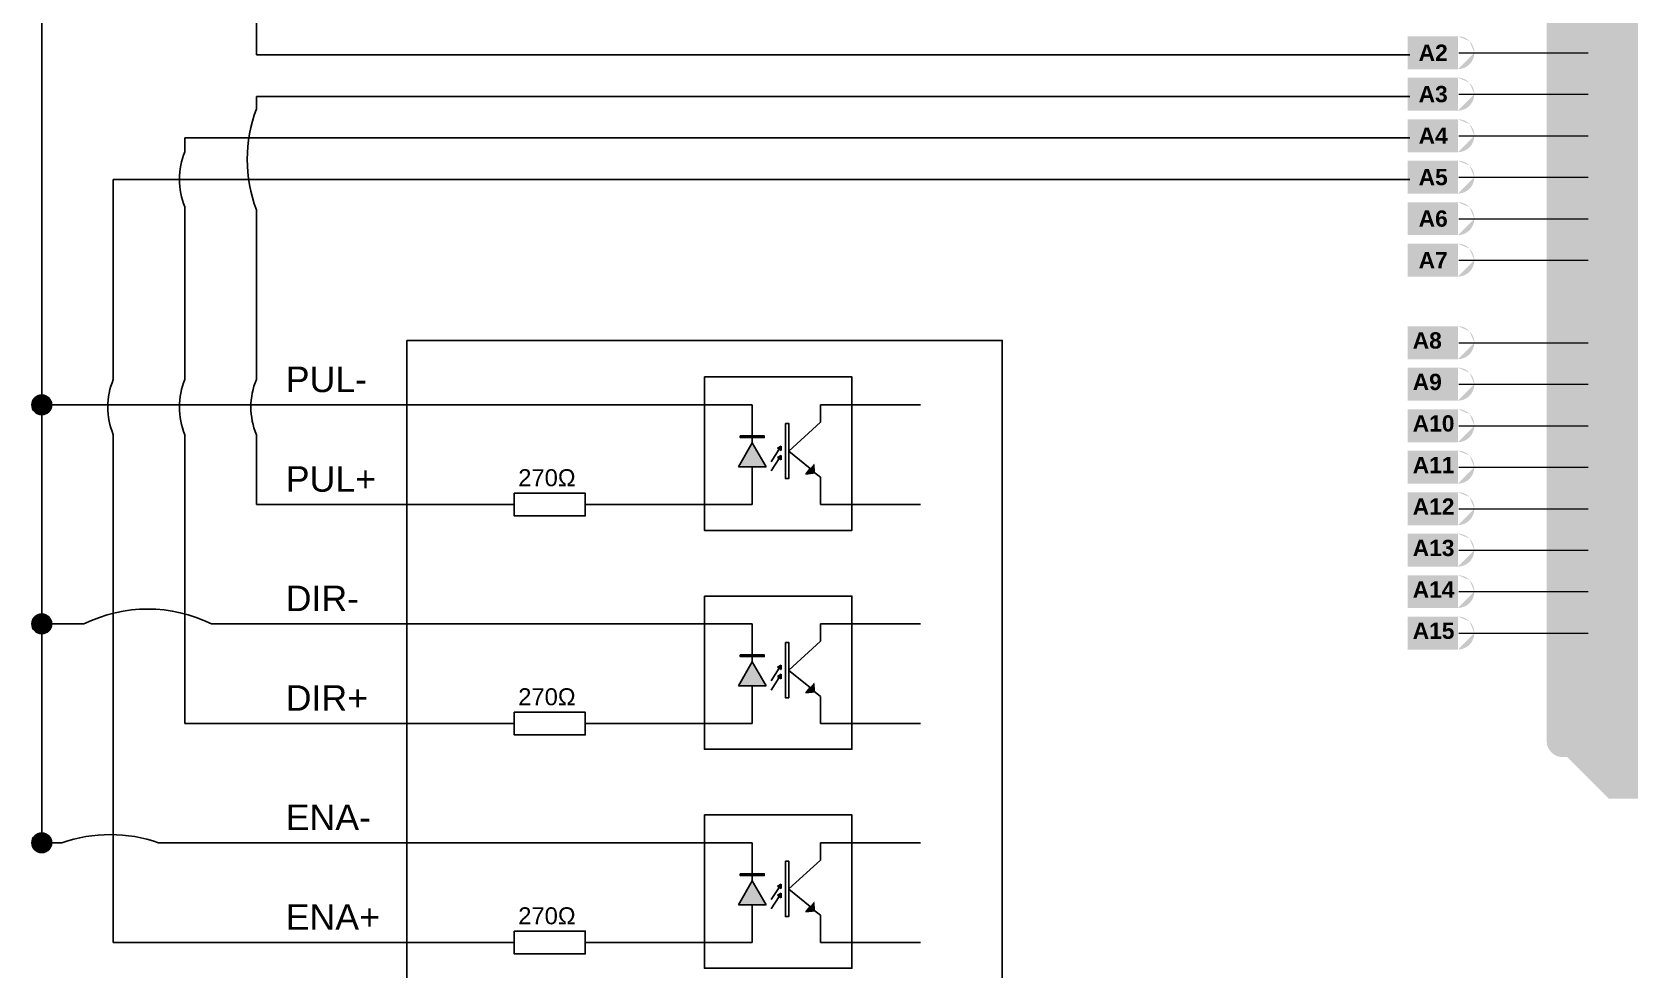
# Model space of a CAD drawing. Header units: millimetres. Extents: x 1 to 623, y -49 to 60.
# Drawn here: x 332.87 to 343.91, y 16.22 to 22.7 of the extents above; entities that cross this region are included whole.
import ezdxf

# ---------------------------------------------------------------- set-up
doc = ezdxf.new("R2010")
doc.units = ezdxf.units.MM
doc.header["$LTSCALE"] = 0.1
doc.layers.add('PDF6_Geometry', color=7, linetype='Continuous')
doc.layers.add('PDF6_Solid Fills', color=7, linetype='Continuous', true_color=0x8b8f90)
doc.layers.add('PDF6_Text', color=7, linetype='Continuous', true_color=0xffffff)
doc.styles.add('PDF RobotoMono Bold', font='arialbd.ttf')
doc.styles.get("Standard").update_dxf_attribs({"font": 'arial.ttf'})

# ---------------------------------------------------------------- blocks, each defined once
blk = doc.blocks.new('ARDUINO')
at = {"layer": 'PDF6_Solid Fills', "lineweight": 20, "true_color": 0x017481, "transparency": 33554559}
blk.add_hatch(color=136, dxfattribs=at).paths.add_polyline_path([(367.338, 17.415), (363.469, 17.415), (363.182, 17.702), (363.152, 17.702), (363.14, 17.702), (363.13, 17.704), (363.119, 17.706), (363.108, 17.71), (363.098, 17.715), (363.089, 17.72), (363.08, 17.727), (363.072, 17.735), (363.065, 17.743), (363.058, 17.752), (363.052, 17.761), (363.047, 17.771), (363.043, 17.782), (363.041, 17.792), (363.04, 17.803), (363.039, 17.814), (363.039, 28.767), (363.04, 28.778), (363.041, 28.789), (363.043, 28.8), (363.047, 28.81), (363.052, 28.821), (363.058, 28.83), (363.065, 28.839), (363.072, 28.847), (363.08, 28.855), (363.089, 28.861), (363.098, 28.867), (363.108, 28.871), (363.119, 28.875), (363.13, 28.878), (363.14, 28.88), (363.152, 28.88), (368.946, 28.88), (368.957, 28.88), (368.968, 28.878), (368.978, 28.875), (368.989, 28.871), (368.999, 28.867), (369.008, 28.861), (369.017, 28.855), (369.026, 28.847), (369.033, 28.839), (369.04, 28.83), (369.045, 28.821), (369.05, 28.81), (369.054, 28.8), (369.056, 28.789), (369.058, 28.778), (369.058, 28.767), (369.058, 28.767), (369.058, 18.559), (369.058, 18.559), (369.058, 17.811), (369.058, 17.8), (369.056, 17.789), (369.054, 17.779), (369.05, 17.768), (369.045, 17.758), (369.04, 17.749), (369.033, 17.74), (369.026, 17.731), (369.017, 17.724), (369.008, 17.717), (368.999, 17.712), (368.989, 17.707), (368.978, 17.703), (368.968, 17.701), (368.957, 17.699), (368.946, 17.699), (367.622, 17.699)])
at = {"layer": 'PDF6_Solid Fills', "lineweight": 20, "transparency": 33554559}
h = blk.add_hatch(color=7, dxfattribs=at)
h.paths.add_polyline_path([(362.425, 22.46, 0.412396), (362.539, 22.574)], flags=0)
h.paths.add_polyline_path([(362.425, 22.46), (362.079, 22.46), (362.079, 22.688), (362.425, 22.688)], flags=0)
h.paths.add_polyline_path([(362.506, 22.654, 0.20006), (362.425, 22.688)], flags=0)
h.paths.add_polyline_path([(362.539, 22.574, 0.197604), (362.506, 22.654)], flags=0)
at = {"layer": 'PDF6_Solid Fills', "lineweight": 20, "true_color": 0x8a7867, "transparency": 33554559}
for points in [[(363.397, 22.502), (363.397, 22.645), (363.397, 22.645), (363.254, 22.645), (363.254, 22.645), (363.254, 22.502), (363.254, 22.502)], [(363.397, 22.215), (363.397, 22.358), (363.397, 22.358), (363.254, 22.358), (363.254, 22.358), (363.254, 22.215), (363.254, 22.215)], [(363.397, 21.928), (363.397, 22.071), (363.397, 22.071), (363.254, 22.071), (363.254, 22.071), (363.254, 21.928), (363.254, 21.928)], [(363.397, 21.641), (363.397, 21.784), (363.397, 21.784), (363.254, 21.784), (363.254, 21.784), (363.254, 21.641), (363.254, 21.641)], [(363.397, 21.354), (363.397, 21.497), (363.397, 21.497), (363.254, 21.497), (363.254, 21.497), (363.254, 21.354), (363.254, 21.354)], [(363.397, 21.067), (363.397, 21.21), (363.397, 21.21), (363.254, 21.21), (363.254, 21.21), (363.254, 21.067), (363.254, 21.067)], [(363.397, 20.496), (363.397, 20.64), (363.397, 20.64), (363.254, 20.64), (363.254, 20.64), (363.254, 20.496), (363.254, 20.496)], [(363.397, 20.209), (363.397, 20.353), (363.397, 20.353), (363.254, 20.353), (363.254, 20.353), (363.254, 20.209), (363.254, 20.209)], [(363.397, 19.922), (363.397, 20.066), (363.397, 20.066), (363.254, 20.066), (363.254, 20.066), (363.254, 19.922), (363.254, 19.922)], [(363.397, 19.636), (363.397, 19.779), (363.397, 19.779), (363.254, 19.779), (363.254, 19.779), (363.254, 19.636), (363.254, 19.636)], [(363.397, 19.349), (363.397, 19.492), (363.397, 19.492), (363.254, 19.492), (363.254, 19.492), (363.254, 19.349), (363.254, 19.349)], [(363.397, 19.062), (363.397, 19.205), (363.397, 19.205), (363.254, 19.205), (363.254, 19.205), (363.254, 19.062), (363.254, 19.062)], [(363.397, 18.775), (363.397, 18.918), (363.397, 18.918), (363.254, 18.918), (363.254, 18.918), (363.254, 18.775), (363.254, 18.775)], [(363.397, 18.488), (363.397, 18.631), (363.397, 18.631), (363.254, 18.631), (363.254, 18.631), (363.254, 18.488), (363.254, 18.488)]]:
    blk.add_hatch(color=8, dxfattribs=at).paths.add_polyline_path(points)
at = {"layer": 'PDF6_Solid Fills', "lineweight": 20, "transparency": 33554559}
h = blk.add_hatch(color=7, dxfattribs=at)
h.paths.add_polyline_path([(362.425, 22.173, 0.412396), (362.539, 22.287)], flags=0)
h.paths.add_polyline_path([(362.425, 22.173), (362.079, 22.173), (362.079, 22.401), (362.425, 22.401)], flags=0)
h.paths.add_polyline_path([(362.506, 22.367, 0.20006), (362.425, 22.401)], flags=0)
h.paths.add_polyline_path([(362.539, 22.287, 0.197604), (362.506, 22.367)], flags=0)
h = blk.add_hatch(color=7, dxfattribs=at)
h.paths.add_polyline_path([(362.425, 21.886, 0.412396), (362.539, 22)], flags=0)
h.paths.add_polyline_path([(362.425, 21.886), (362.079, 21.886), (362.079, 22.114), (362.425, 22.114)], flags=0)
h.paths.add_polyline_path([(362.506, 22.08, 0.20006), (362.425, 22.114)], flags=0)
h.paths.add_polyline_path([(362.539, 22, 0.197604), (362.506, 22.08)], flags=0)
h = blk.add_hatch(color=7, dxfattribs=at)
h.paths.add_polyline_path([(362.425, 21.599, 0.412396), (362.539, 21.713)], flags=0)
h.paths.add_polyline_path([(362.425, 21.599), (362.079, 21.599), (362.079, 21.827), (362.425, 21.827)], flags=0)
h.paths.add_polyline_path([(362.506, 21.793, 0.20006), (362.425, 21.827)], flags=0)
h.paths.add_polyline_path([(362.539, 21.713, 0.197604), (362.506, 21.793)], flags=0)
h = blk.add_hatch(color=7, dxfattribs=at)
h.paths.add_polyline_path([(362.425, 21.312, 0.412396), (362.539, 21.426)], flags=0)
h.paths.add_polyline_path([(362.425, 21.312), (362.079, 21.312), (362.079, 21.54), (362.425, 21.54)], flags=0)
h.paths.add_polyline_path([(362.506, 21.506, 0.20006), (362.425, 21.54)], flags=0)
h.paths.add_polyline_path([(362.539, 21.426, 0.197604), (362.506, 21.506)], flags=0)
h = blk.add_hatch(color=7, dxfattribs=at)
h.paths.add_polyline_path([(362.425, 21.025, 0.412396), (362.539, 21.139)], flags=0)
h.paths.add_polyline_path([(362.425, 21.025), (362.079, 21.025), (362.079, 21.253), (362.425, 21.253)], flags=0)
h.paths.add_polyline_path([(362.506, 21.219, 0.20006), (362.425, 21.253)], flags=0)
h.paths.add_polyline_path([(362.539, 21.139, 0.197604), (362.506, 21.219)], flags=0)
h = blk.add_hatch(color=7, dxfattribs=at)
h.paths.add_polyline_path([(362.425, 20.454, 0.412396), (362.539, 20.568)], flags=0)
h.paths.add_polyline_path([(362.425, 20.454), (362.079, 20.454), (362.079, 20.682), (362.425, 20.682)], flags=0)
h.paths.add_polyline_path([(362.506, 20.648, 0.20006), (362.425, 20.682)], flags=0)
h.paths.add_polyline_path([(362.539, 20.568, 0.197604), (362.506, 20.648)], flags=0)
h = blk.add_hatch(color=7, dxfattribs=at)
h.paths.add_polyline_path([(362.425, 20.167, 0.412396), (362.539, 20.281)], flags=0)
h.paths.add_polyline_path([(362.425, 20.167), (362.079, 20.167), (362.079, 20.395), (362.425, 20.395)], flags=0)
h.paths.add_polyline_path([(362.506, 20.361, 0.20006), (362.425, 20.395)], flags=0)
h.paths.add_polyline_path([(362.539, 20.281, 0.197604), (362.506, 20.361)], flags=0)
h = blk.add_hatch(color=7, dxfattribs=at)
h.paths.add_polyline_path([(362.425, 19.88, 0.412396), (362.539, 19.994)], flags=0)
h.paths.add_polyline_path([(362.425, 19.88), (362.079, 19.88), (362.079, 20.108), (362.425, 20.108)], flags=0)
h.paths.add_polyline_path([(362.506, 20.075, 0.20006), (362.425, 20.108)], flags=0)
h.paths.add_polyline_path([(362.539, 19.994, 0.197604), (362.506, 20.075)], flags=0)
h = blk.add_hatch(color=7, dxfattribs=at)
h.paths.add_polyline_path([(362.425, 19.593, 0.412396), (362.539, 19.707)], flags=0)
h.paths.add_polyline_path([(362.425, 19.593), (362.079, 19.593), (362.079, 19.821), (362.425, 19.821)], flags=0)
h.paths.add_polyline_path([(362.506, 19.788, 0.20006), (362.425, 19.821)], flags=0)
h.paths.add_polyline_path([(362.539, 19.707, 0.197604), (362.506, 19.788)], flags=0)
h = blk.add_hatch(color=7, dxfattribs=at)
h.paths.add_polyline_path([(362.425, 19.306, 0.412396), (362.539, 19.42)], flags=0)
h.paths.add_polyline_path([(362.425, 19.306), (362.079, 19.306), (362.079, 19.534), (362.425, 19.534)], flags=0)
h.paths.add_polyline_path([(362.506, 19.501, 0.20006), (362.425, 19.534)], flags=0)
h.paths.add_polyline_path([(362.539, 19.42, 0.197604), (362.506, 19.501)], flags=0)
h = blk.add_hatch(color=7, dxfattribs=at)
h.paths.add_polyline_path([(362.425, 19.019, 0.412396), (362.539, 19.133)], flags=0)
h.paths.add_polyline_path([(362.425, 19.019), (362.079, 19.019), (362.079, 19.247), (362.425, 19.247)], flags=0)
h.paths.add_polyline_path([(362.506, 19.214, 0.20006), (362.425, 19.247)], flags=0)
h.paths.add_polyline_path([(362.539, 19.133, 0.197604), (362.506, 19.214)], flags=0)
h = blk.add_hatch(color=7, dxfattribs=at)
h.paths.add_polyline_path([(362.425, 18.733, 0.412396), (362.539, 18.847)], flags=0)
h.paths.add_polyline_path([(362.425, 18.733), (362.079, 18.733), (362.079, 18.96), (362.425, 18.96)], flags=0)
h.paths.add_polyline_path([(362.506, 18.927, 0.20006), (362.425, 18.96)], flags=0)
h.paths.add_polyline_path([(362.539, 18.847, 0.197604), (362.506, 18.927)], flags=0)
h = blk.add_hatch(color=7, dxfattribs=at)
h.paths.add_polyline_path([(362.425, 18.446, 0.412396), (362.539, 18.56)], flags=0)
h.paths.add_polyline_path([(362.425, 18.446), (362.079, 18.446), (362.079, 18.674), (362.425, 18.674)], flags=0)
h.paths.add_polyline_path([(362.506, 18.64, 0.20006), (362.425, 18.674)], flags=0)
h.paths.add_polyline_path([(362.539, 18.56, 0.197604), (362.506, 18.64)], flags=0)
at = {"layer": 'PDF6_Solid Fills', "lineweight": 20, "true_color": 0xffffff, "transparency": 33554559}
blk.add_hatch(color=7, dxfattribs=at).paths.add_polyline_path([(363.325, 17.808, 0.414282), (363.506, 17.988), (363.506, 17.988, 0.414187), (363.325, 18.169), (363.325, 18.169, 0.414071), (363.145, 17.988), (363.145, 17.988, 0.414166)])
at = {"layer": 'PDF6_Geometry', "color": 7, "lineweight": 20, "true_color": 0xffffff}
for points in [[(362.431, 22.574), (363.326, 22.574)], [(362.431, 22.287), (363.326, 22.287)], [(362.431, 22), (363.326, 22)], [(362.431, 21.713), (363.326, 21.713)], [(362.431, 21.426), (363.326, 21.426)], [(362.431, 21.139), (363.326, 21.139)], [(362.431, 20.568), (363.326, 20.568)], [(362.431, 20.281), (363.326, 20.281)], [(362.431, 19.994), (363.326, 19.994)], [(362.431, 19.707), (363.326, 19.707)], [(362.431, 19.42), (363.326, 19.42)], [(362.431, 19.134), (363.326, 19.134)], [(362.431, 18.847), (363.326, 18.847)], [(362.431, 18.56), (363.326, 18.56)]]:
    blk.add_lwpolyline(points, dxfattribs=at)
at = {"layer": 'PDF6_Geometry', "color": 9, "lineweight": 20, "true_color": 0xbcc6c6}
for points in [[(362.431, 22.574), (363.326, 22.574)], [(362.431, 22.287), (363.326, 22.287)], [(362.431, 22), (363.326, 22)], [(362.431, 21.713), (363.326, 21.713)], [(362.431, 21.426), (363.326, 21.426)], [(362.431, 21.139), (363.326, 21.139)], [(362.431, 20.568), (363.326, 20.568)], [(362.431, 20.281), (363.326, 20.281)], [(362.431, 19.994), (363.326, 19.994)], [(362.431, 19.707), (363.326, 19.707)], [(362.431, 19.42), (363.326, 19.42)], [(362.431, 19.134), (363.326, 19.134)], [(362.431, 18.847), (363.326, 18.847)], [(362.431, 18.56), (363.326, 18.56)]]:
    blk.add_lwpolyline(points, dxfattribs=at)
at = {"layer": 'PDF6_Solid Fills', "color": 28, "lineweight": 20, "true_color": 0x11100d, "transparency": 33554559}
for points in [[(363.469, 22.717), (363.182, 22.717), (363.469, 22.43), (363.182, 22.43)], [(363.469, 22.717), (363.182, 22.717), (363.469, 22.43), (363.182, 22.43)], [(363.469, 22.43), (363.182, 22.43), (363.469, 22.143), (363.182, 22.143)], [(363.469, 22.43), (363.182, 22.43), (363.469, 22.143), (363.182, 22.143)], [(363.469, 22.143), (363.182, 22.143), (363.469, 21.856), (363.182, 21.856)], [(363.469, 22.143), (363.182, 22.143), (363.469, 21.856), (363.182, 21.856)], [(363.469, 21.856), (363.182, 21.856), (363.469, 21.569), (363.182, 21.569)], [(363.469, 21.856), (363.182, 21.856), (363.469, 21.569), (363.182, 21.569)], [(363.469, 21.569), (363.182, 21.569), (363.469, 21.282), (363.182, 21.282)], [(363.469, 21.569), (363.182, 21.569), (363.469, 21.282), (363.182, 21.282)], [(363.469, 21.282), (363.182, 21.282), (363.469, 20.995), (363.182, 20.995)], [(363.469, 21.282), (363.182, 21.282), (363.469, 20.995), (363.182, 20.995)], [(363.469, 20.682), (363.182, 20.682), (363.469, 21.025), (363.182, 21.025)], [(363.469, 20.711), (363.182, 20.711), (363.469, 20.425), (363.182, 20.425)], [(363.469, 20.711), (363.182, 20.711), (363.469, 20.425), (363.182, 20.425)], [(363.469, 20.424), (363.182, 20.424), (363.469, 20.138), (363.182, 20.138)], [(363.469, 20.424), (363.182, 20.424), (363.469, 20.138), (363.182, 20.138)], [(363.469, 20.137), (363.182, 20.137), (363.469, 19.851), (363.182, 19.851)], [(363.469, 20.137), (363.182, 20.137), (363.469, 19.851), (363.182, 19.851)], [(363.469, 19.851), (363.182, 19.851), (363.469, 19.564), (363.182, 19.564)], [(363.469, 19.851), (363.182, 19.851), (363.469, 19.564), (363.182, 19.564)], [(363.469, 19.564), (363.182, 19.564), (363.469, 19.277), (363.182, 19.277)], [(363.469, 19.564), (363.182, 19.564), (363.469, 19.277), (363.182, 19.277)], [(363.469, 19.277), (363.182, 19.277), (363.469, 18.99), (363.182, 18.99)], [(363.469, 19.277), (363.182, 19.277), (363.469, 18.99), (363.182, 18.99)], [(363.469, 18.99), (363.182, 18.99), (363.469, 18.703), (363.182, 18.703)], [(363.469, 18.99), (363.182, 18.99), (363.469, 18.703), (363.182, 18.703)], [(363.469, 18.703), (363.182, 18.703), (363.469, 18.416), (363.182, 18.416)], [(363.469, 18.703), (363.182, 18.703), (363.469, 18.416), (363.182, 18.416)]]:
    blk.add_solid(points, dxfattribs=at)
at = {"layer": 'PDF6_Solid Fills', "color": 32, "lineweight": 20, "true_color": 0xe5540f, "transparency": 33554559}
for points in [[(363.469, 22.717), (363.182, 22.717), (363.469, 22.43), (363.182, 22.43)], [(363.469, 22.717), (363.182, 22.717), (363.469, 22.43), (363.182, 22.43)], [(363.469, 22.43), (363.182, 22.43), (363.469, 22.143), (363.182, 22.143)], [(363.469, 22.43), (363.182, 22.43), (363.469, 22.143), (363.182, 22.143)], [(363.469, 22.143), (363.182, 22.143), (363.469, 21.856), (363.182, 21.856)], [(363.469, 22.143), (363.182, 22.143), (363.469, 21.856), (363.182, 21.856)], [(363.469, 21.856), (363.182, 21.856), (363.469, 21.569), (363.182, 21.569)], [(363.469, 21.856), (363.182, 21.856), (363.469, 21.569), (363.182, 21.569)], [(363.469, 21.569), (363.182, 21.569), (363.469, 21.282), (363.182, 21.282)], [(363.469, 21.569), (363.182, 21.569), (363.469, 21.282), (363.182, 21.282)], [(363.469, 21.282), (363.182, 21.282), (363.469, 20.995), (363.182, 20.995)], [(363.469, 21.282), (363.182, 21.282), (363.469, 20.995), (363.182, 20.995)], [(363.469, 20.711), (363.182, 20.711), (363.469, 20.425), (363.182, 20.425)], [(363.469, 20.711), (363.182, 20.711), (363.469, 20.425), (363.182, 20.425)], [(363.469, 20.424), (363.182, 20.424), (363.469, 20.138), (363.182, 20.138)], [(363.469, 20.424), (363.182, 20.424), (363.469, 20.138), (363.182, 20.138)], [(363.469, 20.137), (363.182, 20.137), (363.469, 19.851), (363.182, 19.851)], [(363.469, 20.137), (363.182, 20.137), (363.469, 19.851), (363.182, 19.851)], [(363.469, 19.851), (363.182, 19.851), (363.469, 19.564), (363.182, 19.564)], [(363.469, 19.851), (363.182, 19.851), (363.469, 19.564), (363.182, 19.564)], [(363.469, 19.564), (363.182, 19.564), (363.469, 19.277), (363.182, 19.277)], [(363.469, 19.564), (363.182, 19.564), (363.469, 19.277), (363.182, 19.277)], [(363.469, 19.277), (363.182, 19.277), (363.469, 18.99), (363.182, 18.99)], [(363.469, 19.277), (363.182, 19.277), (363.469, 18.99), (363.182, 18.99)], [(363.469, 18.99), (363.182, 18.99), (363.469, 18.703), (363.182, 18.703)], [(363.469, 18.99), (363.182, 18.99), (363.469, 18.703), (363.182, 18.703)], [(363.469, 18.703), (363.182, 18.703), (363.469, 18.416), (363.182, 18.416)], [(363.469, 18.703), (363.182, 18.703), (363.469, 18.416), (363.182, 18.416)]]:
    blk.add_solid(points, dxfattribs=at)
at = {"layer": 'PDF6_Solid Fills', "color": 136, "lineweight": 20, "true_color": 0x017481, "transparency": 33554559}
for points in [[(363.469, 22.717), (363.182, 22.717), (363.469, 22.43), (363.182, 22.43)], [(363.469, 22.43), (363.182, 22.43), (363.469, 22.143), (363.182, 22.143)], [(363.469, 22.143), (363.182, 22.143), (363.469, 21.856), (363.182, 21.856)], [(363.469, 21.856), (363.182, 21.856), (363.469, 21.569), (363.182, 21.569)], [(363.469, 21.569), (363.182, 21.569), (363.469, 21.282), (363.182, 21.282)], [(363.469, 21.282), (363.182, 21.282), (363.469, 20.995), (363.182, 20.995)], [(363.469, 20.711), (363.182, 20.711), (363.469, 20.425), (363.182, 20.425)], [(363.469, 20.424), (363.182, 20.424), (363.469, 20.138), (363.182, 20.138)], [(363.469, 20.137), (363.182, 20.137), (363.469, 19.851), (363.182, 19.851)], [(363.469, 19.851), (363.182, 19.851), (363.469, 19.564), (363.182, 19.564)], [(363.469, 19.564), (363.182, 19.564), (363.469, 19.277), (363.182, 19.277)], [(363.469, 19.277), (363.182, 19.277), (363.469, 18.99), (363.182, 18.99)], [(363.469, 18.99), (363.182, 18.99), (363.469, 18.703), (363.182, 18.703)], [(363.469, 18.703), (363.182, 18.703), (363.469, 18.416), (363.182, 18.416)]]:
    blk.add_solid(points, dxfattribs=at)
at = {"layer": 'PDF6_Text', "color": 32, "lineweight": 20, "true_color": 0xd35400, "char_height": 0.1126, "attachment_point": 4, "style": 'PDF RobotoMono Bold'}
for s, insert in [('A2', (362.154, 22.574)), ('A3', (362.154, 22.287)), ('A4', (362.154, 22)), ('A5', (362.154, 21.713)), ('A6', (362.154, 21.426)), ('A7', (362.154, 21.139)), ('A8', (362.113, 20.583)), ('A9 ', (362.113, 20.296)), ('A10', (362.113, 20.009)), ('A11', (362.113, 19.722)), ('A12', (362.113, 19.435)), ('A13', (362.113, 19.148)), ('A14', (362.113, 18.861)), ('A15', (362.113, 18.575))]:
    blk.add_mtext(s, dxfattribs=dict(at, insert=insert))

msp = doc.modelspace()

# ---------------------------------------------------------------- hatches: boundary and pattern name
h = msp.add_hatch(color=256)
h.dxf.hatch_style = 1
h.paths.add_polyline_path([(333.007, 20.124, 1), (332.871, 20.124, 1)])
h = msp.add_hatch(color=256)
h.dxf.hatch_style = 1
h.paths.add_polyline_path([(337.756, 19.696), (337.851, 19.696), (337.947, 19.696), (337.851, 19.862)])
h = msp.add_hatch(color=256)
h.dxf.hatch_style = 1
h.paths.add_polyline_path([(338.024, 19.825), (338.037, 19.817), (338.05, 19.808), (338.051, 19.839)])
h = msp.add_hatch(color=256)
h.dxf.hatch_style = 1
h.paths.add_polyline_path([(338.024, 19.761), (338.037, 19.753), (338.05, 19.744), (338.051, 19.775)])
h = msp.add_hatch(color=256)
h.dxf.hatch_style = 1
h.paths.add_polyline_path([(338.22, 19.646), (338.286, 19.654), (338.28, 19.72), (338.25, 19.683)])
h = msp.add_hatch(color=256)
h.dxf.hatch_style = 1
h.paths.add_polyline_path([(333.007, 18.609, 1), (332.871, 18.609, 1)])
h = msp.add_hatch(color=256)
h.dxf.hatch_style = 1
h.paths.add_polyline_path([(337.756, 18.181), (337.851, 18.181), (337.947, 18.181), (337.851, 18.348)])
h = msp.add_hatch(color=256)
h.dxf.hatch_style = 1
h.paths.add_polyline_path([(338.024, 18.31), (338.037, 18.302), (338.05, 18.294), (338.051, 18.324)])
h = msp.add_hatch(color=256)
h.dxf.hatch_style = 1
h.paths.add_polyline_path([(338.024, 18.246), (338.037, 18.238), (338.05, 18.23), (338.051, 18.261)])
h = msp.add_hatch(color=256)
h.dxf.hatch_style = 1
h.paths.add_polyline_path([(338.22, 18.132), (338.286, 18.14), (338.28, 18.205), (338.25, 18.169)])
h = msp.add_hatch(color=256)
h.dxf.hatch_style = 1
h.paths.add_polyline_path([(333.007, 17.095, 1), (332.871, 17.095, 1)])
h = msp.add_hatch(color=256)
h.dxf.hatch_style = 1
h.paths.add_polyline_path([(337.756, 16.667), (337.851, 16.667), (337.947, 16.667), (337.851, 16.833)])
h = msp.add_hatch(color=256)
h.dxf.hatch_style = 1
h.paths.add_polyline_path([(338.024, 16.796), (338.037, 16.787), (338.05, 16.779), (338.051, 16.81)])
h = msp.add_hatch(color=256)
h.dxf.hatch_style = 1
h.paths.add_polyline_path([(338.024, 16.732), (338.037, 16.723), (338.05, 16.715), (338.051, 16.746)])
h = msp.add_hatch(color=256)
h.dxf.hatch_style = 1
h.paths.add_polyline_path([(338.22, 16.617), (338.286, 16.625), (338.28, 16.691), (338.25, 16.654)])

# ---------------------------------------------------------------- linework, layer by layer
for p, q in [((332.939, 28.756), (332.939, 17.095)), ((334.423, 25.037), (334.423, 22.545)), ((342.396, 22.545), (334.423, 22.545)), ((342.396, 22.258), (334.423, 22.258)), ((334.423, 22.258), (334.423, 22.171)), ((342.396, 21.971), (333.929, 21.971)), ((333.929, 21.875), (333.929, 21.971)), ((342.396, 21.684), (333.434, 21.684)), ((333.434, 20.3), (333.434, 21.684)), ((333.929, 20.3), (333.929, 21.493)), ((334.423, 21.473), (334.423, 20.3)), ((335.463, 20.124), (332.939, 20.124)), ((335.463, 20.124), (337.52, 20.124)), ((337.52, 20.124), (337.851, 20.124)), ((337.851, 19.862), (337.851, 20.124)), ((339.013, 20.124), (338.322, 20.124)), ((338.322, 20.004), (338.322, 20.124)), ((338.103, 19.805), (338.322, 20.004)), ((333.434, 16.405), (333.434, 19.918)), ((333.929, 17.92), (333.929, 19.918)), ((334.423, 19.918), (334.423, 19.434)), ((337.756, 19.696), (337.851, 19.862)), ((337.851, 19.862), (337.947, 19.696)), ((338.037, 19.817), (337.982, 19.731)), ((338.024, 19.825), (338.051, 19.839)), ((338.024, 19.825), (338.037, 19.817)), ((338.024, 19.761), (338.051, 19.775)), ((338.037, 19.817), (338.05, 19.808)), ((338.051, 19.839), (338.05, 19.808)), ((338.051, 19.775), (338.05, 19.744)), ((338.25, 19.683), (338.103, 19.803)), ((337.756, 19.696), (337.851, 19.696)), ((337.851, 19.696), (337.947, 19.696)), ((337.851, 19.434), (337.851, 19.696)), ((338.037, 19.753), (337.982, 19.667)), ((338.024, 19.761), (338.037, 19.753)), ((338.037, 19.753), (338.05, 19.744)), ((338.25, 19.683), (338.22, 19.646)), ((338.286, 19.654), (338.22, 19.646)), ((338.322, 19.623), (338.286, 19.652)), ((338.322, 19.434), (338.322, 19.623)), ((336.205, 19.434), (334.423, 19.434)), ((336.696, 19.434), (337.52, 19.434)), ((337.851, 19.434), (337.52, 19.434)), ((339.013, 19.434), (338.322, 19.434)), ((333.231, 18.609), (332.939, 18.609)), ((335.463, 18.609), (334.113, 18.609)), ((335.463, 18.609), (337.52, 18.609)), ((337.52, 18.609), (337.851, 18.609)), ((337.851, 18.348), (337.851, 18.609)), ((339.013, 18.609), (338.322, 18.609)), ((338.322, 18.49), (338.322, 18.609)), ((338.103, 18.29), (338.322, 18.49)), ((337.756, 18.181), (337.851, 18.348)), ((337.851, 18.348), (337.947, 18.181)), ((338.037, 18.302), (337.982, 18.216)), ((338.037, 18.238), (337.982, 18.152)), ((338.024, 18.31), (338.051, 18.324)), ((338.024, 18.31), (338.037, 18.302)), ((338.024, 18.246), (338.051, 18.261)), ((338.024, 18.246), (338.037, 18.238)), ((338.037, 18.302), (338.05, 18.294)), ((338.037, 18.238), (338.05, 18.23)), ((338.051, 18.324), (338.05, 18.294)), ((338.051, 18.261), (338.05, 18.23)), ((338.25, 18.169), (338.103, 18.288)), ((337.756, 18.181), (337.851, 18.181)), ((337.851, 18.181), (337.947, 18.181)), ((337.851, 17.92), (337.851, 18.181)), ((338.25, 18.169), (338.22, 18.132)), ((338.286, 18.14), (338.22, 18.132)), ((338.322, 18.108), (338.286, 18.138)), ((338.322, 17.92), (338.322, 18.108)), ((336.205, 17.92), (333.929, 17.92)), ((336.696, 17.92), (337.52, 17.92)), ((337.851, 17.92), (337.52, 17.92)), ((339.013, 17.92), (338.322, 17.92)), ((333.079, 17.095), (332.939, 17.095)), ((335.463, 17.095), (333.747, 17.095)), ((335.463, 17.095), (337.52, 17.095)), ((337.52, 17.095), (337.851, 17.095)), ((337.851, 16.833), (337.851, 17.095)), ((339.013, 17.095), (338.322, 17.095)), ((338.322, 16.975), (338.322, 17.095)), ((338.103, 16.776), (338.322, 16.975)), ((337.756, 16.667), (337.851, 16.833)), ((337.851, 16.833), (337.947, 16.667)), ((338.037, 16.787), (337.982, 16.702)), ((338.024, 16.796), (338.051, 16.81)), ((338.024, 16.796), (338.037, 16.787)), ((338.037, 16.787), (338.05, 16.779)), ((338.051, 16.81), (338.05, 16.779)), ((338.037, 16.723), (337.982, 16.638)), ((338.024, 16.732), (338.051, 16.746)), ((338.024, 16.732), (338.037, 16.723)), ((338.037, 16.723), (338.05, 16.715)), ((338.051, 16.746), (338.05, 16.715)), ((338.25, 16.654), (338.103, 16.774)), ((337.756, 16.667), (337.851, 16.667)), ((337.851, 16.667), (337.947, 16.667)), ((337.851, 16.405), (337.851, 16.667)), ((338.25, 16.654), (338.22, 16.617)), ((338.286, 16.625), (338.22, 16.617)), ((338.322, 16.594), (338.286, 16.623)), ((338.322, 16.405), (338.322, 16.594)), ((336.205, 16.405), (333.434, 16.405)), ((336.696, 16.405), (337.52, 16.405)), ((337.851, 16.405), (337.52, 16.405)), ((339.013, 16.405), (338.322, 16.405))]:
    msp.add_line(p, q)
for points in [[(335.463, 20.57), (339.579, 20.57), (339.579, 11.573), (335.463, 11.573)], [(337.52, 20.317), (338.54, 20.317), (338.54, 19.256), (337.52, 19.256)], [(338.08, 19.996), (338.103, 19.996), (338.103, 19.614), (338.08, 19.614)], [(337.768, 19.91), (337.934, 19.91), (337.934, 19.898), (337.768, 19.898)], [(336.205, 19.513), (336.696, 19.513), (336.696, 19.356), (336.205, 19.356)], [(337.52, 18.802), (338.54, 18.802), (338.54, 17.742), (337.52, 17.742)], [(338.08, 18.481), (338.103, 18.481), (338.103, 18.099), (338.08, 18.099)], [(337.768, 18.395), (337.934, 18.395), (337.934, 18.383), (337.768, 18.383)], [(336.205, 17.998), (336.696, 17.998), (336.696, 17.841), (336.205, 17.841)], [(337.52, 17.288), (338.54, 17.288), (338.54, 16.227), (337.52, 16.227)], [(338.08, 16.967), (338.103, 16.967), (338.103, 16.585), (338.08, 16.585)], [(337.768, 16.881), (337.934, 16.881), (337.934, 16.869), (337.768, 16.869)], [(336.205, 16.484), (336.696, 16.484), (336.696, 16.327), (336.205, 16.327)]]:
    msp.add_lwpolyline(points, close=True)
for centre in [(332.939, 20.124), (332.939, 18.609), (332.939, 17.095)]:
    msp.add_circle(centre, 0.068)
for centre, radius, start, end in [((335.36, 21.822), 1, 159.5635, 200.4365), ((334.391, 21.684), 0.5, 157.5339, 202.4661), ((333.896, 20.109), 0.5, 157.5339, 202.4661), ((334.391, 20.109), 0.5, 157.5339, 202.4661), ((334.885, 20.109), 0.5, 157.5339, 202.4661), ((333.672, 17.712), 1, 63.8309, 116.1691), ((333.413, 16.152), 1, 70.4737, 109.5263)]:
    msp.add_arc(centre, radius, start, end)

# ---------------------------------------------------------------- block references
msp.add_blockref('ARDUINO', (-19.697, -0.014))

# ---------------------------------------------------------------- texts
at = {"attachment_point": 1}
for s, width, gutter_width, insert, char_height in [('{\\fArial|b0|i0|c163|p34;PUL-}', 0.25677, 0.882, (334.626, 20.389), 0.17649), ('{\\fArial|b0|i0|c163|p34;PUL+}', 0.25677, 0.882, (334.626, 19.7), 0.17649), ('{\\fArial|b0|i0|c163|p34;270Ω  }', 0.85059, 0.587, (336.233, 19.679), 0.11747), ('{\\fArial|b0|i0|c163|p34;DIR-}', 0.25677, 0.882, (334.626, 18.874), 0.17649), ('{\\fArial|b0|i0|c163|p34;DIR+}', 0.25677, 0.882, (334.626, 18.185), 0.17649), ('{\\fArial|b0|i0|c163|p34;270Ω  }', 0.85059, 0.587, (336.233, 18.164), 0.11747), ('{\\fArial|b0|i0|c163|p34;ENA-}', 0.25677, 0.882, (334.626, 17.36), 0.17649), ('{\\fArial|b0|i0|c163|p34;ENA+}', 0.25677, 0.882, (334.626, 16.67), 0.17649), ('{\\fArial|b0|i0|c163|p34;270Ω  }', 0.85059, 0.587, (336.233, 16.649), 0.11747)]:
    msp.add_mtext_dynamic_manual_height_columns(s, width=width, gutter_width=gutter_width, heights=[0], dxfattribs=dict(at, insert=insert, char_height=char_height))

doc.saveas('drawing.dxf')
